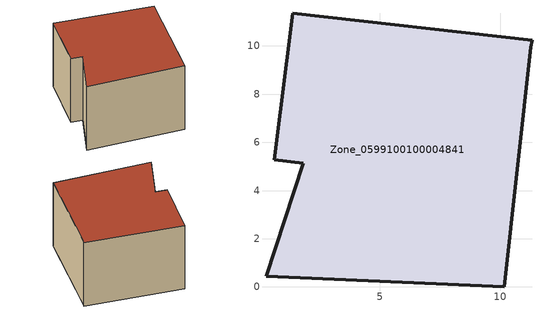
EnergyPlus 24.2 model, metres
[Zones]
Zone_0599100100004841
 floor ground (C_G): 1.82,5.13 0.61,5.28 1.38,11.36 11.31,10.24 11.27,9.95 10.16,0 0.27,0.45 z1.57
 wall outside (C_F): 0.27,0.45 10.16,0 11.27,9.95 11.31,10.24 1.38,11.36 0.61,5.28 1.82,5.13 0.27,0.45 z1.57:8.94
 roof outside (C_R): 1.82,5.13 0.27,0.45 10.16,0 11.27,9.95 11.31,10.24 1.38,11.36 0.61,5.28 z8.94
[BUILDING]
Pand.0599100100004841: North Axis=0; Terrain=City; Loads Convergence Tolerance Value=0.04; Temperature Convergence Tolerance Value=0.4; Solar Distribution=FullExterior; Maximum Number of Warmup Days=25; Minimum Number of Warmup Days=1
[Site:Location]
Rotterdam.The.Hague.AP_ZH_NLD Design_Conditions: Latitude=51.96; Longitude=4.45; Time Zone=1; Elevation=-4.5
[SITE:GROUNDTEMPERATURE:BUILDINGSURFACE]
18, 18, 18, 18, 18, 18, 18, 18, 18, 18, 18, 18
[MATERIAL] Thermal Absorptance=0.9; Solar Absorptance=0.7; Visible Absorptance=0.7
Name | Roughness | Thickness | Conductivity | Density | Specific Heat
G.TC.2006-2014 | MediumSmooth | 0.15 | 0.06 | 540 | 1210
F.TC.2006-2014 | Rough | 0.3 | 0.12 | 1920 | 840
R.TC.2006-2014 | MediumRough | 0.2 | 0.08 | 1500 | 1000
[CONSTRUCTION]
C_G: G.TC.2006-2014
C_F: F.TC.2006-2014
C_R: R.TC.2006-2014
[ZONE]
Zone_0599100100004841: Type=1; Multiplier=1; Ceiling Height=Autocalculate; Volume=Autocalculate; Floor Area=autocalculate; Part of Total Floor Area=Yes
[ZONEINFILTRATION:DESIGNFLOWRATE]
Infil_Zone_0599100100004841: Zone or ZoneList or Space or SpaceList=Zone_0599100100004841; Schedule=AlwaysOn; Design Flow Rate Calculation Method=Flow/Area; Flow Rate per Floor Area=0.0015; Constant Term Coefficient=1; Temperature Term Coefficient=0; Velocity Term Coefficient=0; Velocity Squared Term Coefficient=0
[HVACTEMPLATE:ZONE:IDEALLOADSAIRSYSTEM]
Zone_0599100100004841: Maximum Heating Supply Air Temperature=50; Minimum Cooling Supply Air Temperature=13; Maximum Heating Supply Air Humidity Ratio=0.0156; Minimum Cooling Supply Air Humidity Ratio=0.0077; Heating Limit=NoLimit; Cooling Limit=NoLimit; Dehumidification Control Type=ConstantSensibleHeatRatio; Cooling Sensible Heat Ratio=0.7; Dehumidification Setpoint=60; Humidification Control Type=None; Humidification Setpoint=30; Outdoor Air Method=None; Outdoor Air Flow Rate per Person=0.00944; Outdoor Air Flow Rate per Zone Floor Area=0; Outdoor Air Flow Rate per Zone=0; Demand Controlled Ventilation Type=None; Outdoor Air Economizer Type=NoEconomizer; Heat Recovery Type=None; Sensible Heat Recovery Effectiveness=0.7; Latent Heat Recovery Effectiveness=0.65
[ZONECONTROL:THERMOSTAT]
ThermostatControl_Zone_0599100100004841: Zone or ZoneList=Zone_0599100100004841; Control Type Schedule=DualSetpointControlType; Control 1=Thermostat_Zone_0599100100004841; Temperature Difference Between Cutout And Setpoint=0
[THERMOSTATSETPOINT:DUALSETPOINT]
Thermostat_Zone_0599100100004841: Heating Setpoint Temperature Schedule=HeatingSetpoint_Zone_0599100100004841; Cooling Setpoint Temperature Schedule=CoolingSetpoint_Zone_0599100100004841
[SCHEDULE:COMPACT]
HeatingSetpoint_Zone_0599100100004841: Through: 12/31, For: AllDays, Until: 24:00, 21
CoolingSetpoint_Zone_0599100100004841: Through: 12/31, For: AllDays, Until: 24:00, 24
DualSetpointControlType: Through: 12/31, For: AllDays, Until: 24:00, 4
AlwaysOn: Through: 12/31, For: AllDays, Until: 24:00, 1
